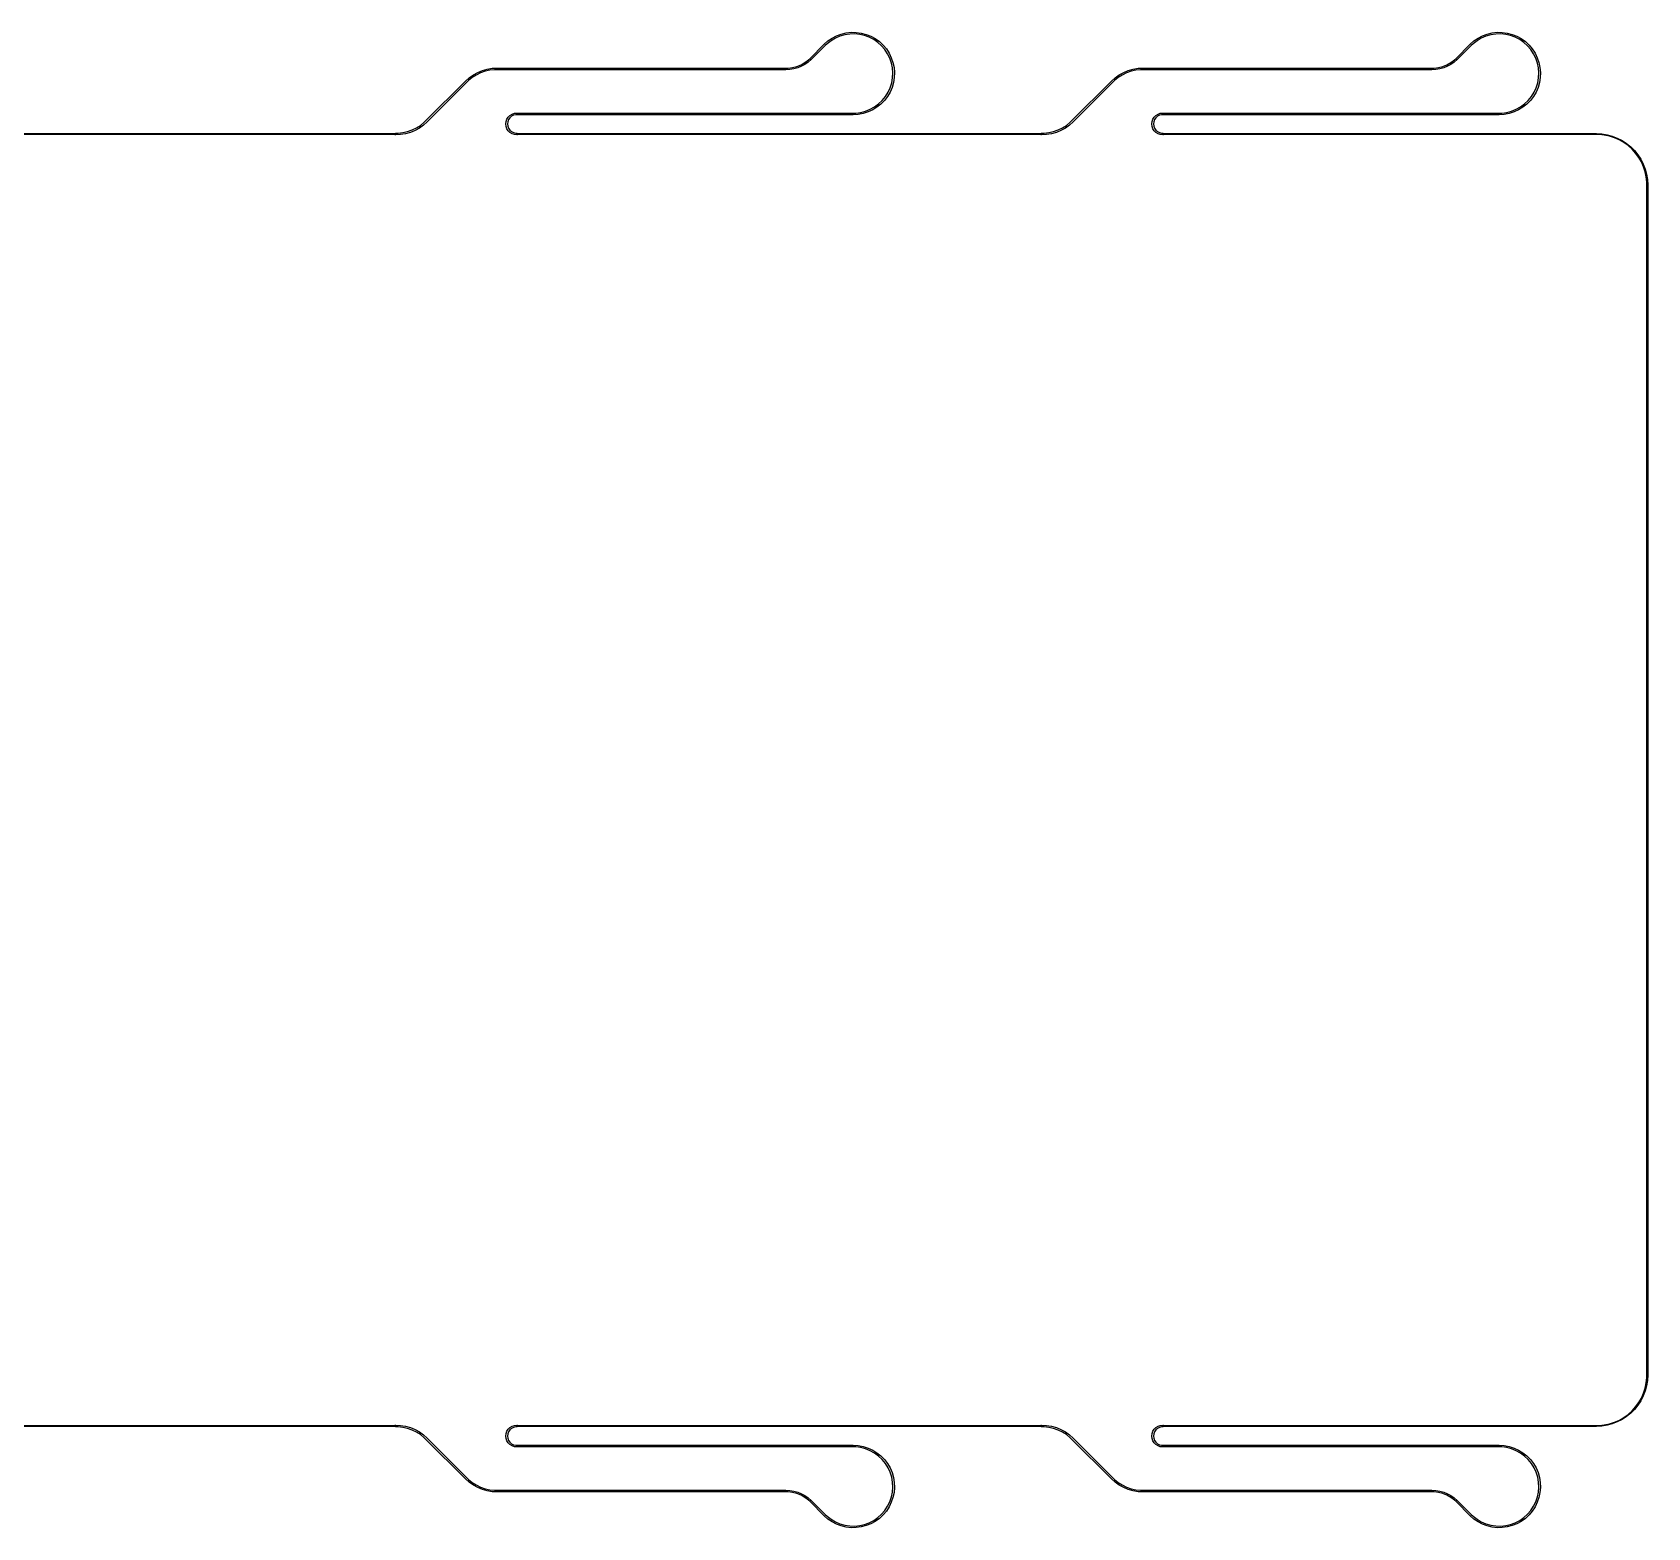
# Model space of a CAD drawing. Extents: x 24 to 214, y -113 to -25.
# Drawn here: x 119.1 to 214.4, y -113.3 to -25.1 of the extents above; entities that cross this region are included whole.
import ezdxf

# ---------------------------------------------------------------- set-up
doc = ezdxf.new("R2010")
doc.units = 0
doc.layers.add('BLACK', color=7, linetype='CONTINUOUS')

msp = doc.modelspace()

# ---------------------------------------------------------------- linework, layer by layer
at = {"layer": 'BLACK', "linetype": 'CONTINUOUS'}
for p, q in [((165.774381, -25.835469), (165.997749, -25.63796)), ((166.183518, -25.620692), (165.949689, -25.801689)), ((165.997749, -25.63796), (166.243613, -25.469279)), ((166.438341, -25.470688), (166.183518, -25.620692)), ((166.243613, -25.469279), (166.508277, -25.331962)), ((166.710073, -25.354079), (166.438341, -25.470688)), ((166.508277, -25.331962), (166.78776, -25.228076)), ((166.99436, -25.272735), (166.710073, -25.354079)), ((166.78776, -25.228076), (167.077858, -25.159183)), ((167.286646, -25.227958), (166.99436, -25.272735)), ((167.077858, -25.159183), (167.374207, -25.126318)), ((167.582247, -25.220468), (167.286646, -25.227958)), ((167.374207, -25.126318), (167.67235, -25.129977)), ((167.876425, -25.250382), (167.582247, -25.220468)), ((167.67235, -25.129977), (167.967803, -25.170105)), ((168.164467, -25.317224), (167.876425, -25.250382)), ((167.967803, -25.170105), (168.256123, -25.246096)), ((168.441757, -25.41992), (168.164467, -25.317224)), ((168.256123, -25.246096), (168.532972, -25.35681)), ((168.70385, -25.556825), (168.441757, -25.41992)), ((168.532972, -25.35681), (168.794186, -25.50058)), ((168.946546, -25.725746), (168.70385, -25.556825)), ((168.794186, -25.50058), (169.035837, -25.675244)), ((169.035837, -25.675244), (169.254291, -25.878176)), ((203.874381, -25.835469), (204.097749, -25.63796)), ((204.283518, -25.620692), (204.049689, -25.801689)), ((204.097749, -25.63796), (204.343613, -25.469279)), ((204.538341, -25.470688), (204.283518, -25.620692)), ((204.343613, -25.469279), (204.608277, -25.331962)), ((204.810073, -25.354079), (204.538341, -25.470688)), ((204.608277, -25.331962), (204.88776, -25.228076)), ((205.09436, -25.272735), (204.810073, -25.354079)), ((204.88776, -25.228076), (205.177858, -25.159183)), ((205.386646, -25.227958), (205.09436, -25.272735)), ((205.177858, -25.159183), (205.474207, -25.126318)), ((205.682247, -25.220468), (205.386646, -25.227958)), ((205.474207, -25.126318), (205.77235, -25.129977)), ((205.976425, -25.250382), (205.682247, -25.220468)), ((205.77235, -25.129977), (206.067803, -25.170105)), ((206.264467, -25.317224), (205.976425, -25.250382)), ((206.067803, -25.170105), (206.356123, -25.246096)), ((206.541757, -25.41992), (206.264467, -25.317224)), ((206.356123, -25.246096), (206.632972, -25.35681)), ((206.80385, -25.556825), (206.541757, -25.41992)), ((206.632972, -25.35681), (206.894186, -25.50058)), ((207.046546, -25.725746), (206.80385, -25.556825)), ((206.894186, -25.50058), (207.135837, -25.675244)), ((207.135837, -25.675244), (207.354291, -25.878176)), ((164.853851, -26.752024), (164.948257, -26.661592)), ((164.948257, -26.661592), (165.774381, -25.835469)), ((165.845091, -25.906179), (165.018515, -26.732755)), ((165.949689, -25.801689), (165.845091, -25.90618)), ((165.845091, -25.90618), (165.845091, -25.906179)), ((169.165957, -25.923975), (168.946546, -25.725746)), ((169.358566, -26.148336), (169.165957, -25.923975)), ((169.254291, -25.878176), (169.44626, -26.106322)), ((169.521287, -26.395233), (169.358566, -26.148336)), ((169.44626, -26.106322), (169.608858, -26.356251)), ((169.651511, -26.660709), (169.521287, -26.395233)), ((169.608858, -26.356251), (169.73964, -26.624204)), ((169.747151, -26.940511), (169.651511, -26.660709)), ((169.73964, -26.624204), (169.836638, -26.906151)), ((202.953851, -26.752024), (203.048257, -26.661592)), ((203.048257, -26.661592), (203.874381, -25.835469)), ((203.945091, -25.906179), (203.118515, -26.732755)), ((204.049689, -25.801689), (203.945091, -25.90618)), ((203.945091, -25.90618), (203.945091, -25.906179)), ((207.265957, -25.923975), (207.046546, -25.725746)), ((207.458566, -26.148336), (207.265957, -25.923975)), ((207.354291, -25.878176), (207.54626, -26.106322)), ((207.621287, -26.395233), (207.458566, -26.148336)), ((207.54626, -26.106322), (207.708858, -26.356251)), ((207.751511, -26.660709), (207.621287, -26.395233)), ((207.708858, -26.356251), (207.83964, -26.624204)), ((207.847151, -26.940511), (207.751511, -26.660709)), ((207.83964, -26.624204), (207.936638, -26.906151)), ((145.087714, -27.635837), (145.345811, -27.493193)), ((145.517194, -27.521652), (145.261205, -27.644928)), ((145.345811, -27.493193), (145.618257, -27.380343)), ((145.785375, -27.427811), (145.517194, -27.521652)), ((145.618257, -27.380343), (145.901624, -27.298706)), ((146.062377, -27.364586), (145.785375, -27.427811)), ((145.901624, -27.298706), (146.19235, -27.249309)), ((146.344717, -27.332773), (146.062377, -27.364586)), ((146.19235, -27.249309), (146.486694, -27.232776)), ((146.486779, -27.332772), (146.344717, -27.332773)), ((146.486694, -27.232776), (146.486779, -27.23276)), ((146.486779, -27.23276), (163.524774, -27.23276)), ((163.524774, -27.33276), (146.486779, -27.33276)), ((146.486779, -27.33276), (146.486779, -27.332772)), ((163.524774, -27.23276), (163.52478, -27.232761)), ((163.52478, -27.332758), (163.524774, -27.33276)), ((163.52478, -27.232761), (163.524784, -27.23276)), ((163.524784, -27.33276), (163.52478, -27.332758)), ((163.524784, -27.23276), (163.524784, -27.232756)), ((163.524784, -27.232756), (163.655975, -27.232823)), ((163.524797, -27.332755), (163.524784, -27.332758)), ((163.524784, -27.332758), (163.524784, -27.33276)), ((163.75981, -27.319929), (163.524797, -27.332755)), ((163.655975, -27.232823), (163.916235, -27.199531)), ((163.992045, -27.281598), (163.75981, -27.319929)), ((163.916235, -27.199531), (164.170168, -27.133484)), ((164.218728, -27.218219), (163.992045, -27.281598)), ((164.170168, -27.133484), (164.413667, -27.035749)), ((164.437165, -27.130543), (164.218728, -27.218219)), ((164.413667, -27.035749), (164.642796, -26.907907)), ((164.644763, -27.019613), (164.437165, -27.130543)), ((164.642796, -26.907907), (164.853851, -26.752024)), ((164.839053, -26.886747), (164.644763, -27.019613)), ((165.017728, -26.733524), (164.839053, -26.886747)), ((165.017931, -26.733144), (165.017728, -26.733524)), ((165.018515, -26.732755), (165.017931, -26.733144)), ((169.806676, -27.230153), (169.747151, -26.940511)), ((169.829131, -27.524995), (169.806676, -27.230153)), ((169.814157, -27.820311), (169.829131, -27.524995)), ((169.836638, -26.906151), (169.898394, -27.197852)), ((169.898394, -27.197852), (169.923977, -27.494918)), ((169.923977, -27.494918), (169.913005, -27.792882)), ((183.187714, -27.635837), (183.445811, -27.493193)), ((183.617194, -27.521652), (183.361205, -27.644928)), ((183.445811, -27.493193), (183.718257, -27.380343)), ((183.885375, -27.427811), (183.617194, -27.521652)), ((183.718257, -27.380343), (184.001624, -27.298706)), ((184.162377, -27.364586), (183.885375, -27.427811)), ((184.001624, -27.298706), (184.29235, -27.249309)), ((184.444717, -27.332773), (184.162377, -27.364586)), ((184.29235, -27.249309), (184.586694, -27.232776)), ((184.586779, -27.332772), (184.444717, -27.332773)), ((184.586694, -27.232776), (184.586779, -27.23276)), ((184.586779, -27.23276), (201.624774, -27.23276)), ((201.624774, -27.33276), (184.586779, -27.33276)), ((184.586779, -27.33276), (184.586779, -27.332772)), ((201.624774, -27.23276), (201.62478, -27.232761)), ((201.62478, -27.332758), (201.624774, -27.33276)), ((201.62478, -27.232761), (201.624784, -27.23276)), ((201.624784, -27.33276), (201.62478, -27.332758)), ((201.624784, -27.23276), (201.624784, -27.232756)), ((201.624784, -27.232756), (201.755975, -27.232823)), ((201.624797, -27.332755), (201.624784, -27.332758)), ((201.624784, -27.332758), (201.624784, -27.33276)), ((201.85981, -27.319929), (201.624797, -27.332755)), ((201.755975, -27.232823), (202.016235, -27.199531)), ((202.092045, -27.281598), (201.85981, -27.319929)), ((202.016235, -27.199531), (202.270168, -27.133484)), ((202.318728, -27.218219), (202.092045, -27.281598)), ((202.270168, -27.133484), (202.513667, -27.035749)), ((202.537165, -27.130543), (202.318728, -27.218219)), ((202.513667, -27.035749), (202.742796, -26.907907)), ((202.744763, -27.019613), (202.537165, -27.130543)), ((202.742796, -26.907907), (202.953851, -26.752024)), ((202.939053, -26.886747), (202.744763, -27.019613)), ((203.117728, -26.733524), (202.939053, -26.886747)), ((203.117931, -26.733144), (203.117728, -26.733524)), ((203.118515, -26.732755), (203.117931, -26.733144)), ((207.906676, -27.230153), (207.847151, -26.940511)), ((207.929131, -27.524995), (207.906676, -27.230153)), ((207.914157, -27.820311), (207.929131, -27.524995)), ((207.936638, -26.906151), (207.998394, -27.197852)), ((207.998394, -27.197852), (208.023977, -27.494918)), ((208.023977, -27.494918), (208.013005, -27.792882)), ((142.294732, -30.33557), (144.627323, -28.002979)), ((144.698034, -28.07369), (142.365441, -30.406281)), ((144.627323, -28.002979), (144.627327, -28.002976)), ((144.627327, -28.002976), (144.84721, -27.806481)), ((144.798488, -27.973239), (144.698033, -28.07369)), ((144.698033, -28.07369), (144.698034, -28.07369)), ((145.020628, -27.796091), (144.798488, -27.973239)), ((144.84721, -27.806481), (145.087714, -27.635837)), ((145.261205, -27.644928), (145.020628, -27.796091)), ((169.550021, -28.662197), (169.673475, -28.393505)), ((169.782598, -28.37363), (169.665126, -28.647679)), ((169.673475, -28.393505), (169.761993, -28.111369)), ((169.761993, -28.111369), (169.814157, -27.820311)), ((169.865641, -28.087262), (169.782598, -28.37363)), ((169.913005, -27.792882), (169.865641, -28.087262)), ((180.394732, -30.33557), (182.727323, -28.002979)), ((182.798034, -28.07369), (180.465441, -30.406281)), ((182.727323, -28.002979), (182.727327, -28.002976)), ((182.727327, -28.002976), (182.94721, -27.806481)), ((182.898488, -27.973239), (182.798033, -28.07369)), ((182.798033, -28.07369), (182.798034, -28.07369)), ((183.120628, -27.796091), (182.898488, -27.973239)), ((182.94721, -27.806481), (183.187714, -27.635837)), ((183.361205, -27.644928), (183.120628, -27.796091)), ((207.650021, -28.662197), (207.773475, -28.393505)), ((207.882598, -28.37363), (207.765126, -28.647679)), ((207.773475, -28.393505), (207.861993, -28.111369)), ((207.861993, -28.111369), (207.914157, -27.820311)), ((207.965641, -28.087262), (207.882598, -28.37363)), ((208.013005, -27.792882), (207.965641, -28.087262)), ((168.49556, -29.664559), (168.754098, -29.521054)), ((168.754098, -29.521054), (168.992435, -29.346036)), ((169.126221, -29.35599), (168.893433, -29.542304)), ((168.992435, -29.346036), (169.206751, -29.142309)), ((169.33445, -29.142581), (169.126221, -29.35599)), ((169.206751, -29.142309), (169.393611, -28.913138)), ((169.51499, -28.905288), (169.33445, -29.142581)), ((169.393611, -28.913138), (169.550021, -28.662197)), ((169.665126, -28.647679), (169.51499, -28.905288)), ((206.59556, -29.664559), (206.854098, -29.521054)), ((206.854098, -29.521054), (207.092435, -29.346036)), ((207.226221, -29.35599), (206.993433, -29.542304)), ((207.092435, -29.346036), (207.306751, -29.142309)), ((207.43445, -29.142581), (207.226221, -29.35599)), ((207.306751, -29.142309), (207.493611, -28.913138)), ((207.61499, -28.905288), (207.43445, -29.142581)), ((207.493611, -28.913138), (207.650021, -28.662197)), ((207.765126, -28.647679), (207.61499, -28.905288)), ((141.972136, -30.613171), (142.194275, -30.436024)), ((142.36544, -30.406284), (142.145554, -30.602782)), ((142.194275, -30.436024), (142.29473, -30.335572)), ((142.29473, -30.335572), (142.294732, -30.33557)), ((142.365441, -30.406281), (142.36544, -30.406284)), ((147.0044, -30.5312), (147.02058, -30.387602)), ((147.02058, -30.387602), (147.068309, -30.251205)), ((147.068309, -30.251205), (147.145194, -30.12885)), ((147.116358, -30.399738), (147.100395, -30.5312)), ((147.163319, -30.275917), (147.116358, -30.399738)), ((147.145194, -30.12885), (147.247378, -30.026671)), ((147.238549, -30.166933), (147.163319, -30.275917)), ((147.337675, -30.07912), (147.238549, -30.166933)), ((147.247378, -30.026671), (147.369739, -29.949793)), ((147.454936, -30.017582), (147.337675, -30.07912)), ((147.369739, -29.949793), (147.506138, -29.902072)), ((147.583517, -29.985897), (147.454936, -30.017582)), ((147.506138, -29.902072), (147.649475, -29.885929)), ((147.649731, -29.9859), (147.583517, -29.985897)), ((147.649475, -29.885929), (147.649734, -29.885878)), ((147.649732, -29.985877), (147.649731, -29.985878)), ((147.649731, -29.985878), (147.649731, -29.9859)), ((147.649734, -29.985878), (147.649732, -29.985877)), ((147.649734, -29.885878), (167.493532, -29.885872)), ((167.493534, -29.985872), (147.649734, -29.985878)), ((167.493532, -29.885872), (167.493533, -29.885872)), ((167.493533, -29.88581), (167.641381, -29.885733)), ((167.493533, -29.885872), (167.493533, -29.88581)), ((167.493535, -29.985872), (167.493534, -29.985871)), ((167.493534, -29.985871), (167.493534, -29.985872)), ((167.493984, -29.985782), (167.493535, -29.985871)), ((167.493535, -29.985871), (167.493535, -29.985872)), ((167.791139, -29.967522), (167.493984, -29.985782)), ((167.641381, -29.885733), (167.934707, -29.848371)), ((168.084267, -29.912942), (167.791139, -29.967522)), ((167.934707, -29.848371), (168.220962, -29.774251)), ((168.368509, -29.82289), (168.084267, -29.912942)), ((168.220962, -29.774251), (168.49556, -29.664559)), ((168.63959, -29.698722), (168.368509, -29.82289)), ((168.893433, -29.542304), (168.63959, -29.698722)), ((180.072136, -30.613171), (180.294275, -30.436024)), ((180.46544, -30.406284), (180.245554, -30.602782)), ((180.294275, -30.436024), (180.39473, -30.335572)), ((180.39473, -30.335572), (180.394732, -30.33557)), ((180.465441, -30.406281), (180.46544, -30.406284)), ((185.1044, -30.5312), (185.12058, -30.387602)), ((185.12058, -30.387602), (185.168309, -30.251205)), ((185.168309, -30.251205), (185.245194, -30.12885)), ((185.216358, -30.399738), (185.200395, -30.5312)), ((185.263319, -30.275917), (185.216358, -30.399738)), ((185.245194, -30.12885), (185.347378, -30.026671)), ((185.338549, -30.166933), (185.263319, -30.275917)), ((185.437675, -30.07912), (185.338549, -30.166933)), ((185.347378, -30.026671), (185.469739, -29.949793)), ((185.554936, -30.017582), (185.437675, -30.07912)), ((185.469739, -29.949793), (185.606138, -29.902072)), ((185.683517, -29.985897), (185.554936, -30.017582)), ((185.606138, -29.902072), (185.749475, -29.885929)), ((185.749731, -29.9859), (185.683517, -29.985897)), ((185.749475, -29.885929), (185.749734, -29.885878)), ((185.749732, -29.985877), (185.749731, -29.985878)), ((185.749731, -29.985878), (185.749731, -29.9859)), ((185.749734, -29.985878), (185.749732, -29.985877)), ((185.749734, -29.885878), (205.593532, -29.885872)), ((205.593534, -29.985872), (185.749734, -29.985878)), ((205.593532, -29.885872), (205.593533, -29.885872)), ((205.593533, -29.88581), (205.741381, -29.885733)), ((205.593533, -29.885872), (205.593533, -29.88581)), ((205.593535, -29.985872), (205.593534, -29.985871)), ((205.593534, -29.985871), (205.593534, -29.985872)), ((205.593984, -29.985782), (205.593535, -29.985871)), ((205.593535, -29.985871), (205.593535, -29.985872)), ((205.891139, -29.967522), (205.593984, -29.985782)), ((205.741381, -29.885733), (206.034707, -29.848371)), ((206.184267, -29.912942), (205.891139, -29.967522)), ((206.034707, -29.848371), (206.320962, -29.774251)), ((206.468509, -29.82289), (206.184267, -29.912942)), ((206.320962, -29.774251), (206.59556, -29.664559)), ((206.73959, -29.698722), (206.468509, -29.82289)), ((206.993433, -29.542304), (206.73959, -29.698722)), ((97.684099, -31.1015), (140.465368, -31.101502)), ((140.465368, -31.151502), (97.684099, -31.1515)), ((140.465368, -31.101502), (140.476595, -31.086052)), ((140.476594, -31.166954), (140.465368, -31.151502)), ((140.505984, -31.176503), (140.476594, -31.166954)), ((140.476595, -31.086052), (140.505984, -31.076503)), ((140.505984, -31.076503), (140.505984, -31.076476)), ((140.505984, -31.076476), (140.648047, -31.076477)), ((140.800412, -31.159943), (140.505984, -31.176476)), ((140.505984, -31.176476), (140.505984, -31.176503)), ((140.648047, -31.076477), (140.930386, -31.044667)), ((141.091138, -31.110549), (140.800412, -31.159943)), ((140.930386, -31.044667), (141.207388, -30.981445)), ((141.374506, -31.028915), (141.091138, -31.110549)), ((141.207388, -30.981445), (141.475569, -30.887607)), ((141.646951, -30.916067), (141.374506, -31.028915)), ((141.475569, -30.887607), (141.731558, -30.764332)), ((141.905049, -30.773425), (141.646951, -30.916067)), ((141.731558, -30.764332), (141.972136, -30.613171)), ((142.145554, -30.602782), (141.905049, -30.773425)), ((147.02058, -30.674798), (147.0044, -30.5312)), ((147.068309, -30.811195), (147.02058, -30.674798)), ((147.145194, -30.93355), (147.068309, -30.811195)), ((147.100395, -30.5312), (147.116358, -30.662662)), ((147.116358, -30.662662), (147.163319, -30.786483)), ((147.247378, -31.035729), (147.145194, -30.93355)), ((147.163319, -30.786483), (147.238549, -30.895467)), ((147.238549, -30.895467), (147.337675, -30.98328)), ((147.369739, -31.112607), (147.247378, -31.035729)), ((147.337675, -30.98328), (147.454936, -31.044818)), ((147.506138, -31.160328), (147.369739, -31.112607)), ((147.454936, -31.044818), (147.583517, -31.076503)), ((147.649737, -31.1765), (147.506138, -31.160328)), ((147.583517, -31.076503), (147.649731, -31.0765)), ((147.649731, -31.0765), (147.679121, -31.086047)), ((147.679126, -31.166949), (147.649737, -31.1765)), ((147.679121, -31.086047), (147.690349, -31.1015)), ((147.690348, -31.1515), (147.679126, -31.166949)), ((178.565368, -31.151502), (147.690348, -31.1515)), ((147.690349, -31.1015), (178.565368, -31.101502)), ((178.565368, -31.101502), (178.576595, -31.086052)), ((178.576594, -31.166954), (178.565368, -31.151502)), ((178.605984, -31.176503), (178.576594, -31.166954)), ((178.576595, -31.086052), (178.605984, -31.076503)), ((178.605984, -31.076503), (178.605984, -31.076476)), ((178.605984, -31.076476), (178.748047, -31.076477)), ((178.900412, -31.159943), (178.605984, -31.176476)), ((178.605984, -31.176476), (178.605984, -31.176503)), ((178.748047, -31.076477), (179.030386, -31.044667)), ((179.191138, -31.110549), (178.900412, -31.159943)), ((179.030386, -31.044667), (179.307388, -30.981445)), ((179.474506, -31.028915), (179.191138, -31.110549)), ((179.307388, -30.981445), (179.575569, -30.887607)), ((179.746951, -30.916067), (179.474506, -31.028915)), ((179.575569, -30.887607), (179.831558, -30.764332)), ((180.005049, -30.773425), (179.746951, -30.916067)), ((179.831558, -30.764332), (180.072136, -30.613171)), ((180.245554, -30.602782), (180.005049, -30.773425)), ((185.12058, -30.674798), (185.1044, -30.5312)), ((185.168309, -30.811195), (185.12058, -30.674798)), ((185.245194, -30.93355), (185.168309, -30.811195)), ((185.200395, -30.5312), (185.216358, -30.662662)), ((185.216358, -30.662662), (185.263319, -30.786483)), ((185.347378, -31.035729), (185.245194, -30.93355)), ((185.263319, -30.786483), (185.338549, -30.895467)), ((185.338549, -30.895467), (185.437675, -30.98328)), ((185.469739, -31.112607), (185.347378, -31.035729)), ((185.437675, -30.98328), (185.554936, -31.044818)), ((185.606138, -31.160328), (185.469739, -31.112607)), ((185.554936, -31.044818), (185.683517, -31.076503)), ((185.749737, -31.1765), (185.606138, -31.160328)), ((185.683517, -31.076503), (185.749731, -31.0765)), ((185.749731, -31.0765), (185.779121, -31.086047)), ((185.779126, -31.166949), (185.749737, -31.1765)), ((185.779121, -31.086047), (185.79035, -31.1015)), ((185.790349, -31.1515), (185.779126, -31.166949)), ((211.324781, -31.1515), (185.790349, -31.1515)), ((185.79035, -31.1015), (211.324781, -31.1015)), ((211.324781, -31.1015), (211.640978, -31.118069)), ((211.480693, -31.151499), (211.324781, -31.1515)), ((211.79081, -31.184091), (211.480693, -31.151499)), ((211.640978, -31.118069), (211.95371, -31.167599)), ((212.095821, -31.248921), (211.79081, -31.184091)), ((211.95371, -31.167599), (212.259553, -31.249546)), ((212.392384, -31.345277), (212.095821, -31.248921)), ((212.259553, -31.249546), (212.555154, -31.363014)), ((212.677251, -31.472105), (212.392384, -31.345277)), ((212.555154, -31.363014), (212.837275, -31.506759)), ((212.947301, -31.628015), (212.677251, -31.472105)), ((212.837275, -31.506759), (213.102826, -31.679206)), ((213.199574, -31.811298), (212.947301, -31.628015)), ((213.102826, -31.679206), (213.348896, -31.878465)), ((213.431307, -32.019947), (213.199574, -31.811298)), ((213.348896, -31.878465), (213.57279, -32.102354)), ((213.639961, -32.251675), (213.431307, -32.019947)), ((213.57279, -32.102354), (213.772055, -32.34842)), ((213.823249, -32.503945), (213.639961, -32.251675)), ((213.772055, -32.34842), (213.944508, -32.613967)), ((213.979165, -32.77399), (213.823249, -32.503945)), ((213.944508, -32.613967), (214.088259, -32.896085)), ((214.105999, -33.058855), (213.979165, -32.77399)), ((214.088259, -32.896085), (214.201733, -33.191684)), ((214.202362, -33.355416), (214.105999, -33.058855)), ((214.201733, -33.191684), (214.283687, -33.497524)), ((214.267199, -33.660425), (214.202362, -33.355416)), ((214.299798, -33.970541), (214.267199, -33.660425)), ((214.283687, -33.497524), (214.333224, -33.810256)), ((214.299781, -34.126453), (214.299799, -34.126357)), ((214.300887, -104.326453), (214.299781, -34.126453)), ((214.299799, -34.126357), (214.299798, -33.970541)), ((214.333224, -33.810256), (214.3498, -34.126453)), ((214.3498, -34.126453), (214.349781, -34.126453)), ((214.349781, -34.126453), (214.350887, -104.326453)), ((214.20347, -105.097505), (214.268299, -104.792489)), ((214.268299, -104.792489), (214.30089, -104.482368)), ((214.33432, -104.642654), (214.284792, -104.955392)), ((214.30089, -104.482368), (214.300887, -104.326453)), ((214.350887, -104.326453), (214.33432, -104.642654)), ((213.824372, -105.948997), (213.980284, -105.678944)), ((214.089376, -105.556845), (213.945629, -105.83897)), ((213.980284, -105.678944), (214.107113, -105.394073)), ((214.202845, -105.261239), (214.089376, -105.556845)), ((214.107113, -105.394073), (214.20347, -105.097505)), ((214.284792, -104.955392), (214.202845, -105.261239)), ((212.948425, -106.824953), (213.2007, -106.641664)), ((213.350023, -106.574493), (213.103952, -106.773759)), ((213.2007, -106.641664), (213.432433, -106.433009)), ((213.573916, -106.350597), (213.350023, -106.574493)), ((213.432433, -106.433009), (213.641085, -106.201273)), ((213.77318, -106.104524), (213.573916, -106.350597)), ((213.641085, -106.201273), (213.824372, -105.948997)), ((213.945629, -105.83897), (213.77318, -106.104524)), ((140.465369, -107.3515), (97.684097, -107.3515)), ((97.684101, -107.3015), (140.465369, -107.3015)), ((140.465369, -107.3015), (140.476594, -107.286049)), ((140.476595, -107.366951), (140.465369, -107.3515)), ((140.476594, -107.286049), (140.505984, -107.2765)), ((140.505984, -107.3765), (140.476595, -107.366951)), ((140.505984, -107.2765), (140.800415, -107.293033)), ((140.648048, -107.376499), (140.505984, -107.3765)), ((140.93039, -107.408309), (140.648048, -107.376499)), ((140.800415, -107.293033), (141.091144, -107.342428)), ((141.207395, -107.471532), (140.93039, -107.408309)), ((141.091144, -107.342428), (141.374514, -107.424063)), ((141.47558, -107.565371), (141.207395, -107.471532)), ((141.374514, -107.424063), (141.646963, -107.536912)), ((141.731571, -107.688647), (141.47558, -107.565371)), ((141.646963, -107.536912), (141.905063, -107.679556)), ((147.020556, -107.778197), (147.068287, -107.641794)), ((147.068287, -107.641794), (147.145174, -107.519434)), ((147.145174, -107.519434), (147.247363, -107.417251)), ((147.23853, -107.557516), (147.163297, -107.666505)), ((147.337661, -107.469699), (147.23853, -107.557516)), ((147.247363, -107.417251), (147.369728, -107.340371)), ((147.454927, -107.408159), (147.337661, -107.469699)), ((147.369728, -107.340371), (147.506132, -107.292648)), ((147.583514, -107.376472), (147.454927, -107.408159)), ((147.506132, -107.292648), (147.649737, -107.276475)), ((147.649731, -107.376475), (147.583514, -107.376472)), ((147.679121, -107.366956), (147.649731, -107.376503)), ((147.649731, -107.376503), (147.649731, -107.376475)), ((147.649737, -107.276475), (147.649737, -107.276503)), ((147.649737, -107.276503), (147.679126, -107.286054)), ((147.690369, -107.351476), (147.679121, -107.366956)), ((147.679126, -107.286054), (147.690329, -107.301476)), ((147.690329, -107.301476), (178.565368, -107.301499)), ((178.565368, -107.351499), (147.690369, -107.351476)), ((178.565368, -107.301499), (178.576594, -107.286049)), ((178.576595, -107.366951), (178.565368, -107.351499)), ((178.576594, -107.286049), (178.605984, -107.2765)), ((178.605984, -107.3765), (178.576595, -107.366951)), ((178.605984, -107.2765), (178.900415, -107.293033)), ((178.748048, -107.376499), (178.605984, -107.3765)), ((179.03039, -107.408309), (178.748048, -107.376499)), ((178.900415, -107.293033), (179.191144, -107.342428)), ((179.307395, -107.471532), (179.03039, -107.408309)), ((179.191144, -107.342428), (179.474514, -107.424063)), ((179.57558, -107.565371), (179.307395, -107.471532)), ((179.474514, -107.424063), (179.746963, -107.536912)), ((179.831571, -107.688647), (179.57558, -107.565371)), ((179.746963, -107.536912), (180.005063, -107.679556)), ((185.120556, -107.778197), (185.168287, -107.641794)), ((185.168287, -107.641794), (185.245174, -107.519434)), ((185.245174, -107.519434), (185.347363, -107.417251)), ((185.33853, -107.557516), (185.263297, -107.666505)), ((185.437661, -107.469699), (185.33853, -107.557516)), ((185.347363, -107.417251), (185.469728, -107.340371)), ((185.554927, -107.408159), (185.437661, -107.469699)), ((185.469728, -107.340371), (185.606132, -107.292648)), ((185.683514, -107.376472), (185.554927, -107.408159)), ((185.606132, -107.292648), (185.749737, -107.276475)), ((185.749731, -107.376475), (185.683514, -107.376472)), ((185.779121, -107.366956), (185.749731, -107.376503)), ((185.749731, -107.376503), (185.749731, -107.376475)), ((185.749737, -107.276475), (185.749737, -107.276503)), ((185.749737, -107.276503), (185.779126, -107.286054)), ((185.790352, -107.3515), (185.779121, -107.366956)), ((185.779126, -107.286054), (185.790347, -107.3015)), ((185.790347, -107.3015), (211.325887, -107.3015)), ((211.325887, -107.3515), (185.790352, -107.3515)), ((211.325887, -107.3015), (211.325887, -107.301487)), ((211.325887, -107.301487), (211.481802, -107.301488)), ((211.325975, -107.351482), (211.325887, -107.3515)), ((211.642088, -107.334917), (211.325975, -107.351482)), ((211.481802, -107.301488), (211.791922, -107.268894)), ((211.954825, -107.285385), (211.642088, -107.334917)), ((211.791922, -107.268894), (212.096937, -107.204061)), ((212.260671, -107.203434), (211.954825, -107.285385)), ((212.096937, -107.204061), (212.393504, -107.107701)), ((212.556276, -107.089962), (212.260671, -107.203434)), ((212.393504, -107.107701), (212.678374, -106.980869)), ((212.8384, -106.946212), (212.556276, -107.089962)), ((212.678374, -106.980869), (212.948425, -106.824953)), ((213.103952, -106.773759), (212.8384, -106.946212)), ((141.972151, -107.83981), (141.731571, -107.688647)), ((141.905063, -107.679556), (142.14557, -107.850201)), ((142.194293, -108.016959), (141.972151, -107.83981)), ((142.14557, -107.850201), (142.365458, -108.046701)), ((142.294657, -108.117321), (142.194293, -108.016959)), ((142.29473, -108.11743), (142.294657, -108.117321)), ((142.29473, -108.117431), (142.29473, -108.11743)), ((142.294732, -108.117432), (142.29473, -108.117431)), ((144.627323, -110.450024), (142.294732, -108.117432)), ((142.365458, -108.046701), (142.36544, -108.046719)), ((142.36544, -108.046719), (142.365441, -108.046721)), ((142.365441, -108.046721), (144.698034, -110.379313)), ((147.004375, -107.9218), (147.020556, -107.778197)), ((147.020556, -108.065403), (147.004375, -107.9218)), ((147.068287, -108.201806), (147.020556, -108.065403)), ((147.145174, -108.324166), (147.068287, -108.201806)), ((147.116334, -107.790332), (147.10037, -107.9218)), ((147.10037, -107.9218), (147.116334, -108.053268)), ((147.163297, -107.666505), (147.116334, -107.790332)), ((147.116334, -108.053268), (147.163297, -108.177095)), ((147.247363, -108.426349), (147.145174, -108.324166)), ((147.163297, -108.177095), (147.23853, -108.286084)), ((147.23853, -108.286084), (147.337661, -108.373901)), ((147.369728, -108.503229), (147.247363, -108.426349)), ((147.337661, -108.373901), (147.454927, -108.435441)), ((147.506132, -108.550952), (147.369728, -108.503229)), ((147.454927, -108.435441), (147.583514, -108.467128)), ((147.64973, -108.567124), (147.506132, -108.550952)), ((147.583514, -108.467128), (147.649731, -108.467125)), ((147.649734, -108.567125), (147.64973, -108.567124)), ((147.649731, -108.467125), (147.649732, -108.467125)), ((147.649732, -108.467125), (147.649734, -108.467125)), ((147.649734, -108.467125), (167.493534, -108.467131)), ((167.493532, -108.56713), (147.649734, -108.567125)), ((167.493533, -108.567131), (167.493532, -108.56713)), ((167.641385, -108.567208), (167.493533, -108.567131)), ((167.493534, -108.467131), (167.493535, -108.467131)), ((167.493535, -108.467131), (167.791146, -108.485419)), ((167.934718, -108.604571), (167.641385, -108.567208)), ((167.791146, -108.485419), (168.084281, -108.540001)), ((168.22098, -108.678693), (167.934718, -108.604571)), ((168.084281, -108.540001), (168.36853, -108.630054)), ((180.072151, -107.83981), (179.831571, -107.688647)), ((180.005063, -107.679556), (180.24557, -107.850201)), ((180.294293, -108.016959), (180.072151, -107.83981)), ((180.24557, -107.850201), (180.465458, -108.046701)), ((180.394657, -108.117321), (180.294293, -108.016959)), ((180.39473, -108.11743), (180.394657, -108.117321)), ((180.39473, -108.117431), (180.39473, -108.11743)), ((180.394732, -108.117432), (180.39473, -108.117431)), ((182.727323, -110.450024), (180.394732, -108.117432)), ((180.465458, -108.046701), (180.46544, -108.046719)), ((180.46544, -108.046719), (180.465441, -108.046721)), ((180.465441, -108.046721), (182.798034, -110.379313)), ((185.104375, -107.9218), (185.120556, -107.778197)), ((185.120556, -108.065403), (185.104375, -107.9218)), ((185.168287, -108.201806), (185.120556, -108.065403)), ((185.245174, -108.324166), (185.168287, -108.201806)), ((185.216334, -107.790332), (185.20037, -107.9218)), ((185.20037, -107.9218), (185.216334, -108.053268)), ((185.263297, -107.666505), (185.216334, -107.790332)), ((185.216334, -108.053268), (185.263297, -108.177095)), ((185.347363, -108.426349), (185.245174, -108.324166)), ((185.263297, -108.177095), (185.33853, -108.286084)), ((185.33853, -108.286084), (185.437661, -108.373901)), ((185.469728, -108.503229), (185.347363, -108.426349)), ((185.437661, -108.373901), (185.554927, -108.435441)), ((185.606132, -108.550952), (185.469728, -108.503229)), ((185.554927, -108.435441), (185.683514, -108.467128)), ((185.74973, -108.567124), (185.606132, -108.550952)), ((185.683514, -108.467128), (185.749731, -108.467125)), ((185.749734, -108.567125), (185.74973, -108.567124)), ((185.749731, -108.467125), (185.749732, -108.467125)), ((185.749732, -108.467125), (185.749734, -108.467125)), ((185.749734, -108.467125), (205.593534, -108.467131)), ((205.593532, -108.56713), (185.749734, -108.567125)), ((205.593533, -108.567131), (205.593532, -108.56713)), ((205.741385, -108.567208), (205.593533, -108.567131)), ((205.593534, -108.467131), (205.593535, -108.467131)), ((205.593535, -108.467131), (205.891146, -108.485419)), ((206.034718, -108.604571), (205.741385, -108.567208)), ((205.891146, -108.485419), (206.184281, -108.540001)), ((206.32098, -108.678693), (206.034718, -108.604571)), ((206.184281, -108.540001), (206.46853, -108.630054)), ((168.495585, -108.788388), (168.22098, -108.678693)), ((168.36853, -108.630054), (168.639618, -108.754226)), ((168.75413, -108.931896), (168.495585, -108.788388)), ((168.639618, -108.754226), (168.893467, -108.910647)), ((168.992473, -109.106918), (168.75413, -108.931896)), ((168.893467, -108.910647), (169.12626, -109.096966)), ((169.206794, -109.31065), (168.992473, -109.106918)), ((169.12626, -109.096966), (169.334495, -109.31038)), ((169.393659, -109.539827), (169.206794, -109.31065)), ((169.334495, -109.31038), (169.515039, -109.547679)), ((169.550073, -109.790775), (169.393659, -109.539827)), ((169.515039, -109.547679), (169.665178, -109.805293)), ((206.595585, -108.788388), (206.32098, -108.678693)), ((206.46853, -108.630054), (206.739618, -108.754226)), ((206.85413, -108.931896), (206.595585, -108.788388)), ((206.739618, -108.754226), (206.993467, -108.910647)), ((207.092473, -109.106918), (206.85413, -108.931896)), ((206.993467, -108.910647), (207.22626, -109.096966)), ((207.306794, -109.31065), (207.092473, -109.106918)), ((207.22626, -109.096966), (207.434495, -109.31038)), ((207.493659, -109.539827), (207.306794, -109.31065)), ((207.434495, -109.31038), (207.615039, -109.547679)), ((207.650073, -109.790775), (207.493659, -109.539827)), ((207.615039, -109.547679), (207.765178, -109.805293)), ((144.627314, -110.450033), (144.627323, -110.450024)), ((144.847202, -110.646532), (144.627314, -110.450033)), ((144.698034, -110.379313), (144.69807, -110.379367)), ((144.69807, -110.379367), (144.798479, -110.479774)), ((144.798479, -110.479774), (145.020621, -110.656922)), ((169.673529, -110.059473), (169.550073, -109.790775)), ((169.665178, -109.805293), (169.782654, -110.079349)), ((169.76205, -110.341616), (169.673529, -110.059473)), ((169.814215, -110.632681), (169.76205, -110.341616)), ((169.782654, -110.079349), (169.865699, -110.365725)), ((169.865699, -110.365725), (169.913064, -110.660112)), ((182.727314, -110.450033), (182.727323, -110.450024)), ((182.947202, -110.646532), (182.727314, -110.450033)), ((182.798034, -110.379313), (182.79807, -110.379367)), ((182.79807, -110.379367), (182.898479, -110.479774)), ((182.898479, -110.479774), (183.120621, -110.656922)), ((207.773529, -110.059473), (207.650073, -109.790775)), ((207.765178, -109.805293), (207.882654, -110.079349)), ((207.86205, -110.341616), (207.773529, -110.059473)), ((207.914215, -110.632681), (207.86205, -110.341616)), ((207.882654, -110.079349), (207.965699, -110.365725)), ((207.965699, -110.365725), (208.013064, -110.660112)), ((145.087707, -110.817176), (144.847202, -110.646532)), ((145.020621, -110.656922), (145.261199, -110.808085)), ((145.345806, -110.959821), (145.087707, -110.817176)), ((145.261199, -110.808085), (145.517189, -110.931363)), ((145.618253, -111.072671), (145.345806, -110.959821)), ((145.517189, -110.931363), (145.785372, -111.025204)), ((145.901621, -111.154309), (145.618253, -111.072671)), ((145.785372, -111.025204), (146.062375, -111.088428)), ((146.192349, -111.203706), (145.901621, -111.154309)), ((146.062375, -111.088428), (146.344716, -111.120242)), ((146.486779, -111.220243), (146.192349, -111.203706)), ((146.344716, -111.120242), (146.486779, -111.120243)), ((146.486779, -111.120243), (163.524774, -111.120243)), ((163.524774, -111.220243), (146.486779, -111.220243)), ((163.524774, -111.120243), (163.52478, -111.120244)), ((163.52478, -111.220241), (163.524774, -111.220243)), ((163.52478, -111.120244), (163.524784, -111.120243)), ((163.524784, -111.220243), (163.52478, -111.220241)), ((163.524784, -111.120243), (163.759811, -111.13307)), ((163.655975, -111.220176), (163.524784, -111.220243)), ((163.916236, -111.253468), (163.655975, -111.220176)), ((163.759811, -111.13307), (163.992046, -111.171401)), ((164.170169, -111.319515), (163.916236, -111.253468)), ((163.992046, -111.171401), (164.218729, -111.234781)), ((164.413668, -111.41725), (164.170169, -111.319515)), ((164.218729, -111.234781), (164.437167, -111.322457)), ((164.642798, -111.545093), (164.413668, -111.41725)), ((164.437167, -111.322457), (164.644764, -111.433387)), ((164.644764, -111.433387), (164.839055, -111.566253)), ((169.747209, -111.512504), (169.806735, -111.222854)), ((169.806735, -111.222854), (169.82919, -110.928005)), ((169.82919, -110.928005), (169.814215, -110.632681)), ((169.898452, -111.255156), (169.836695, -111.546863)), ((169.924036, -110.958083), (169.898452, -111.255156)), ((169.913064, -110.660112), (169.924036, -110.958083)), ((183.187707, -110.817176), (182.947202, -110.646532)), ((183.120621, -110.656922), (183.361199, -110.808085)), ((183.445806, -110.959821), (183.187707, -110.817176)), ((183.361199, -110.808085), (183.617189, -110.931363)), ((183.718253, -111.072671), (183.445806, -110.959821)), ((183.617189, -110.931363), (183.885372, -111.025204)), ((184.001621, -111.154309), (183.718253, -111.072671)), ((183.885372, -111.025204), (184.162375, -111.088428)), ((184.292349, -111.203706), (184.001621, -111.154309)), ((184.162375, -111.088428), (184.444716, -111.120242)), ((184.586779, -111.220243), (184.292349, -111.203706)), ((184.444716, -111.120242), (184.586779, -111.120243)), ((184.586779, -111.120243), (201.624774, -111.120243)), ((201.624774, -111.220243), (184.586779, -111.220243)), ((201.624774, -111.120243), (201.62478, -111.120244)), ((201.62478, -111.220241), (201.624774, -111.220243)), ((201.62478, -111.120244), (201.624784, -111.120243)), ((201.624784, -111.220243), (201.62478, -111.220241)), ((201.624784, -111.120243), (201.859811, -111.13307)), ((201.755975, -111.220176), (201.624784, -111.220243)), ((202.016236, -111.253468), (201.755975, -111.220176)), ((201.859811, -111.13307), (202.092046, -111.171401)), ((202.270169, -111.319515), (202.016236, -111.253468)), ((202.092046, -111.171401), (202.318729, -111.234781)), ((202.513668, -111.41725), (202.270169, -111.319515)), ((202.318729, -111.234781), (202.537167, -111.322457)), ((202.742798, -111.545093), (202.513668, -111.41725)), ((202.537167, -111.322457), (202.744764, -111.433387)), ((202.744764, -111.433387), (202.939055, -111.566253)), ((207.847209, -111.512504), (207.906735, -111.222854)), ((207.906735, -111.222854), (207.92919, -110.928005)), ((207.92919, -110.928005), (207.914215, -110.632681)), ((207.998452, -111.255156), (207.936695, -111.546863)), ((208.024036, -110.958083), (207.998452, -111.255156)), ((208.013064, -110.660112), (208.024036, -110.958083)), ((164.853853, -111.700977), (164.642798, -111.545093)), ((164.839055, -111.566253), (165.01773, -111.719477)), ((164.948164, -111.791317), (164.853853, -111.700977)), ((165.774381, -112.617534), (164.948164, -111.791317)), ((165.01773, -111.719477), (165.017728, -111.719479)), ((165.017728, -111.719479), (165.017931, -111.719858)), ((165.017931, -111.719858), (165.018515, -111.720248)), ((165.018515, -111.720248), (165.845091, -112.546824)), ((169.166, -112.529065), (169.358614, -112.304698)), ((169.446308, -112.346713), (169.254334, -112.574864)), ((169.358614, -112.304698), (169.521338, -112.057795)), ((169.60891, -112.096777), (169.446308, -112.346713)), ((169.521338, -112.057795), (169.651565, -111.792312)), ((169.739695, -111.828817), (169.60891, -112.096777)), ((169.651565, -111.792312), (169.747209, -111.512504)), ((169.836695, -111.546863), (169.739695, -111.828817)), ((202.953853, -111.700977), (202.742798, -111.545093)), ((202.939055, -111.566253), (203.11773, -111.719477)), ((203.048164, -111.791317), (202.953853, -111.700977)), ((203.874381, -112.617534), (203.048164, -111.791317)), ((203.11773, -111.719477), (203.117728, -111.719479)), ((203.117728, -111.719479), (203.117931, -111.719858)), ((203.117931, -111.719858), (203.118515, -111.720248)), ((203.118515, -111.720248), (203.945091, -112.546824)), ((207.266, -112.529065), (207.458614, -112.304698)), ((207.546308, -112.346713), (207.354334, -112.574864)), ((207.458614, -112.304698), (207.621338, -112.057795)), ((207.70891, -112.096777), (207.546308, -112.346713)), ((207.621338, -112.057795), (207.751565, -111.792312)), ((207.839695, -111.828817), (207.70891, -112.096777)), ((207.751565, -111.792312), (207.847209, -111.512504)), ((207.936695, -111.546863), (207.839695, -111.828817)), ((165.774341, -112.617574), (165.774381, -112.617534)), ((165.997714, -112.815088), (165.774341, -112.617574)), ((165.845091, -112.546824), (165.845249, -112.547061)), ((165.845249, -112.547061), (165.949651, -112.651357)), ((165.949651, -112.651357), (166.183487, -112.832358)), ((166.243585, -112.983773), (165.997714, -112.815088)), ((166.183487, -112.832358), (166.438316, -112.982366)), ((166.508255, -113.121092), (166.243585, -112.983773)), ((166.438316, -112.982366), (166.710055, -113.098977)), ((166.787745, -113.224981), (166.508255, -113.121092)), ((166.710055, -113.098977), (166.994349, -113.180323)), ((167.077849, -113.293876), (166.787745, -113.224981)), ((166.994349, -113.180323), (167.286642, -113.225101)), ((167.374206, -113.326741), (167.077849, -113.293876)), ((167.286642, -113.225101), (167.582251, -113.232591)), ((167.672356, -113.323081), (167.374206, -113.326741)), ((167.582251, -113.232591), (167.876436, -113.202676)), ((167.967817, -113.282953), (167.672356, -113.323081)), ((167.876436, -113.202676), (168.164486, -113.135833)), ((168.256143, -113.206959), (167.967817, -113.282953)), ((168.164486, -113.135833), (168.441782, -113.033134)), ((168.532998, -113.096243), (168.256143, -113.206959)), ((168.441782, -113.033134), (168.703882, -112.896224)), ((168.794219, -112.952469), (168.532998, -113.096243)), ((168.703882, -112.896224), (168.946584, -112.727299)), ((169.035876, -112.7778), (168.794219, -112.952469)), ((168.946584, -112.727299), (169.166, -112.529065)), ((169.254334, -112.574864), (169.035876, -112.7778)), ((203.874341, -112.617574), (203.874381, -112.617534)), ((204.097714, -112.815088), (203.874341, -112.617574)), ((203.945091, -112.546824), (203.945249, -112.547061)), ((203.945249, -112.547061), (204.049651, -112.651357)), ((204.049651, -112.651357), (204.283487, -112.832358)), ((204.343585, -112.983773), (204.097714, -112.815088)), ((204.283487, -112.832358), (204.538316, -112.982366)), ((204.608255, -113.121092), (204.343585, -112.983773)), ((204.538316, -112.982366), (204.810055, -113.098977)), ((204.887745, -113.224981), (204.608255, -113.121092)), ((204.810055, -113.098977), (205.094349, -113.180323)), ((205.177849, -113.293876), (204.887745, -113.224981)), ((205.094349, -113.180323), (205.386642, -113.225101)), ((205.474206, -113.326741), (205.177849, -113.293876)), ((205.386642, -113.225101), (205.682251, -113.232591)), ((205.772356, -113.323081), (205.474206, -113.326741)), ((205.682251, -113.232591), (205.976436, -113.202676)), ((206.067817, -113.282953), (205.772356, -113.323081)), ((205.976436, -113.202676), (206.264486, -113.135833)), ((206.356143, -113.206959), (206.067817, -113.282953)), ((206.264486, -113.135833), (206.541782, -113.033134)), ((206.632998, -113.096243), (206.356143, -113.206959)), ((206.541782, -113.033134), (206.803882, -112.896224)), ((206.894219, -112.952469), (206.632998, -113.096243)), ((206.803882, -112.896224), (207.046584, -112.727299)), ((207.135876, -112.7778), (206.894219, -112.952469)), ((207.046584, -112.727299), (207.266, -112.529065)), ((207.354334, -112.574864), (207.135876, -112.7778))]:
    msp.add_line(p, q, dxfattribs=at)

doc.saveas('drawing.dxf')
